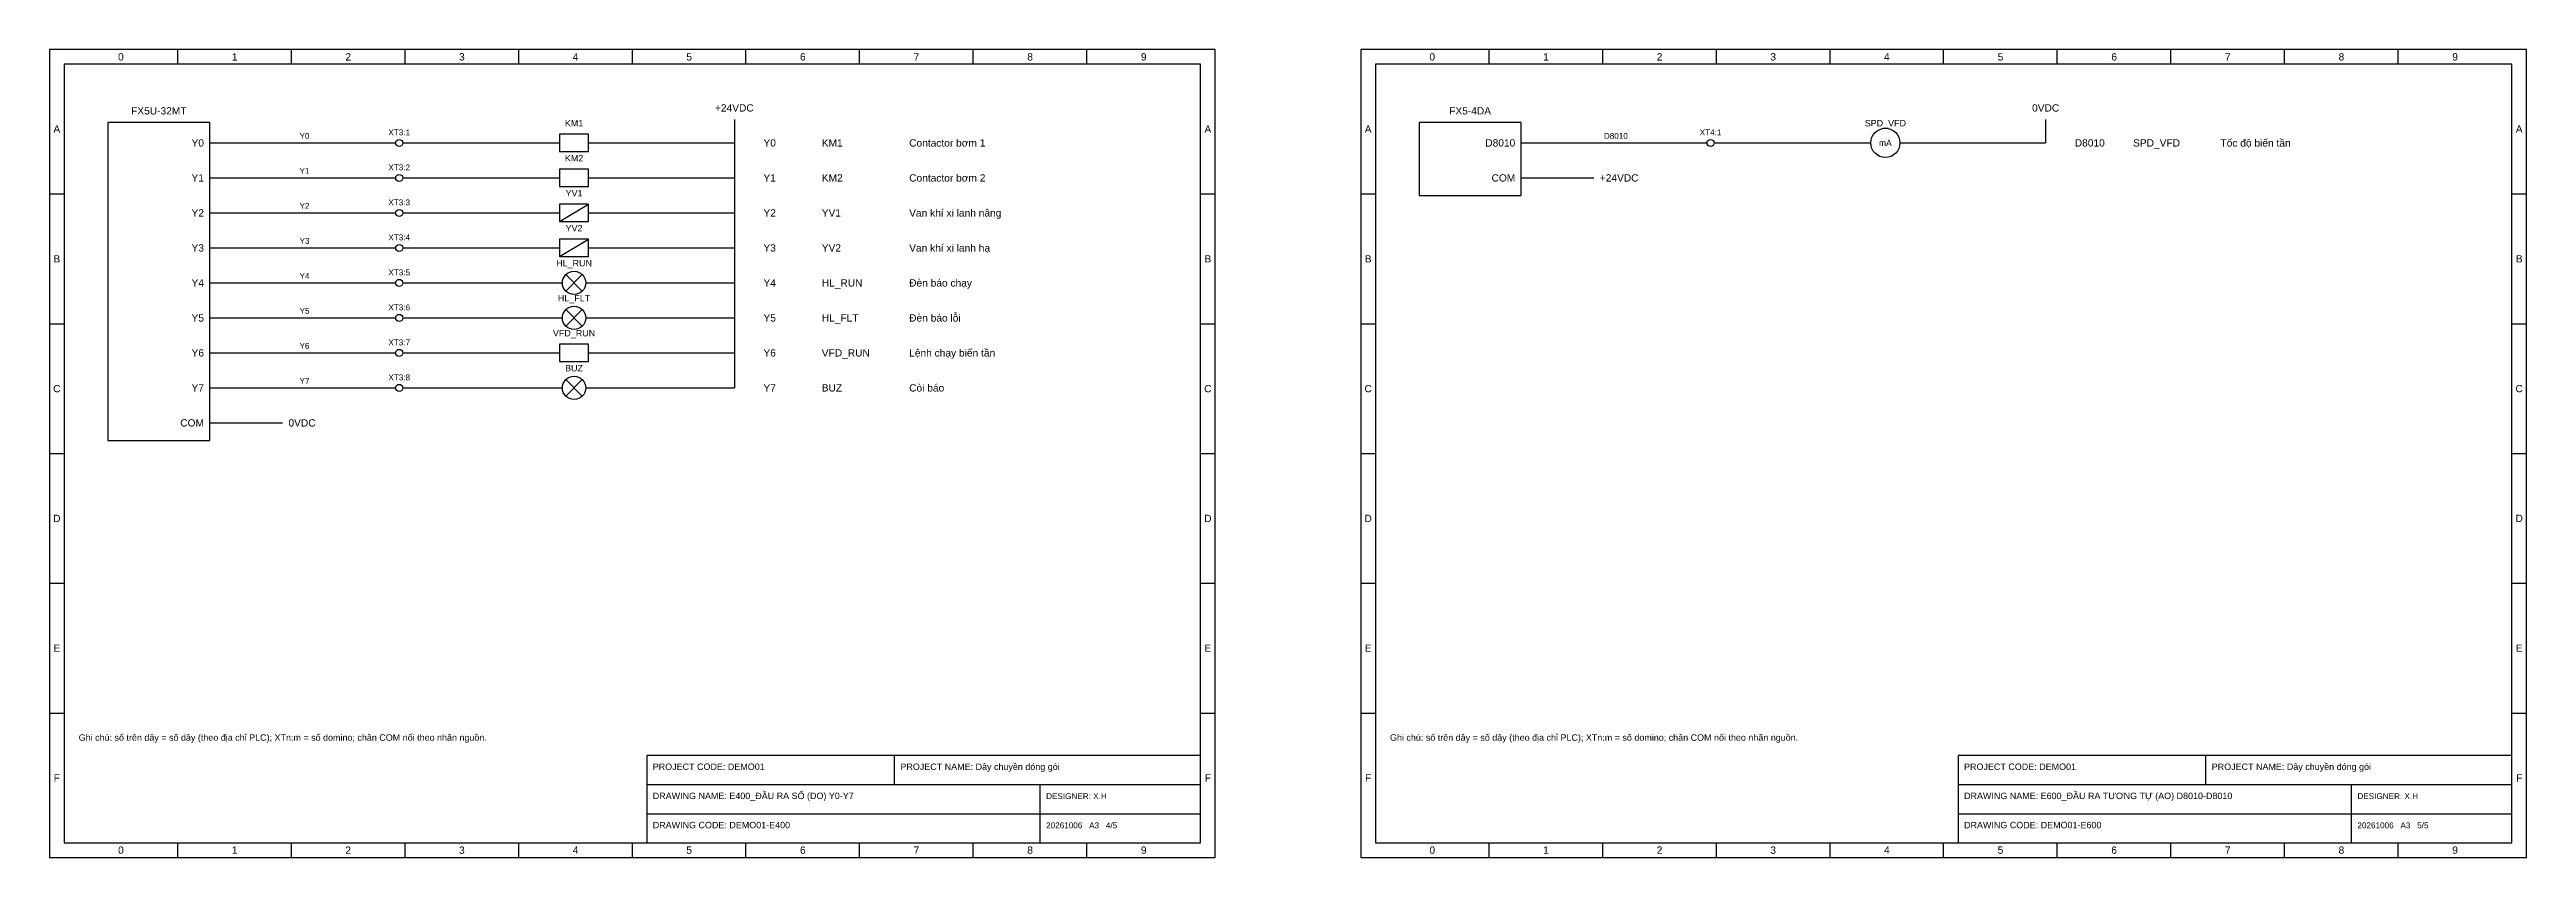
# Model space of a CAD drawing. Header units: millimetres. Extents: x 10 to 2210, y 10 to 287.
# Drawn here: x 1360 to 2210, y 10 to 287 of the extents above; entities that cross this region are included whole.
import ezdxf
from ezdxf.enums import TextEntityAlignment as Align

# ---------------------------------------------------------------- set-up
doc = ezdxf.new("R2010")
doc.units = ezdxf.units.MM
for name, color, linetype in [('FRAME', 7, 'Continuous'), ('PLC', 4, 'Continuous'), ('SYMBOL', 3, 'Continuous'), ('TERMINAL', 5, 'Continuous'), ('TEXT', 7, 'Continuous'), ('WIRE', 1, 'Continuous')]:
    doc.layers.add(name, color=color, linetype=linetype)
doc.styles.add('VN', font='arial.ttf')

# ---------------------------------------------------------------- blocks, each defined once
blk = doc.blocks.new('TERM')
blk.add_circle((0, 0), 1.2)
blk = doc.blocks.new('COIL')
for p, q in [((0, 0), (5, 0)), ((15, 0), (20, 0))]:
    blk.add_line(p, q)
blk.add_lwpolyline([(5, -3), (15, -3), (15, 3), (5, 3)], close=True)
blk = doc.blocks.new('VALVE')
for p, q in [((0, 0), (5, 0)), ((5, -3), (15, 3)), ((15, 0), (20, 0))]:
    blk.add_line(p, q)
blk.add_lwpolyline([(5, -3), (15, -3), (15, 3), (5, 3)], close=True)
blk = doc.blocks.new('LAMP')
for p, q in [((0, 0), (6, 0)), ((7.17, 2.83), (12.83, -2.83)), ((7.17, -2.83), (12.83, 2.83)), ((14, 0), (20, 0))]:
    blk.add_line(p, q)
blk.add_circle((10, 0), 4)
blk = doc.blocks.new('TX')
for p, q in [((0, 0), (5, 0)), ((15, 0), (20, 0))]:
    blk.add_line(p, q)
blk.add_circle((10, 0), 5)
blk.add_text('mA', height=2.2).set_placement((10, 0), align=Align.MIDDLE_CENTER)

msp = doc.modelspace()

# ---------------------------------------------------------------- linework, layer by layer
at = {"layer": 'FRAME'}
for p, q in [((1404, 282), (1404, 287)), ((1443, 282), (1443, 287)), ((1482, 282), (1482, 287)), ((1521, 282), (1521, 287)), ((1560, 282), (1560, 287)), ((1599, 282), (1599, 287)), ((1638, 282), (1638, 287)), ((1677, 282), (1677, 287)), ((1716, 282), (1716, 287)), ((1854, 282), (1854, 287)), ((1893, 282), (1893, 287)), ((1932, 282), (1932, 287)), ((1971, 282), (1971, 287)), ((2010, 282), (2010, 287)), ((2049, 282), (2049, 287)), ((2088, 282), (2088, 287)), ((2127, 282), (2127, 287)), ((2166, 282), (2166, 287)), ((1360, 237.5), (1365, 237.5)), ((1755, 237.5), (1760, 237.5)), ((1810, 237.5), (1815, 237.5)), ((2205, 237.5), (2210, 237.5)), ((1360, 193), (1365, 193)), ((1755, 193), (1760, 193)), ((1810, 193), (1815, 193)), ((2205, 193), (2210, 193)), ((1360, 148.5), (1365, 148.5)), ((1755, 148.5), (1760, 148.5)), ((1810, 148.5), (1815, 148.5)), ((2205, 148.5), (2210, 148.5)), ((1360, 104), (1365, 104)), ((1755, 104), (1760, 104)), ((1810, 104), (1815, 104)), ((2205, 104), (2210, 104)), ((1360, 59.5), (1365, 59.5)), ((1755, 59.5), (1760, 59.5)), ((1810, 59.5), (1815, 59.5)), ((2205, 59.5), (2210, 59.5)), ((1650, 35), (1650, 45)), ((2100, 35), (2100, 45)), ((1565, 35), (1755, 35)), ((1700, 15), (1700, 35)), ((2015, 35), (2205, 35)), ((2150, 15), (2150, 35)), ((1565, 25), (1755, 25)), ((2015, 25), (2205, 25)), ((1404, 10), (1404, 15)), ((1443, 10), (1443, 15)), ((1482, 10), (1482, 15)), ((1521, 10), (1521, 15)), ((1560, 10), (1560, 15)), ((1599, 10), (1599, 15)), ((1638, 10), (1638, 15)), ((1677, 10), (1677, 15)), ((1716, 10), (1716, 15)), ((1854, 10), (1854, 15)), ((1893, 10), (1893, 15)), ((1932, 10), (1932, 15)), ((1971, 10), (1971, 15)), ((2010, 10), (2010, 15)), ((2049, 10), (2049, 15)), ((2088, 10), (2088, 15)), ((2127, 10), (2127, 15)), ((2166, 10), (2166, 15))]:
    msp.add_line(p, q, dxfattribs=at)
for points in [[(1360, 10), (1760, 10), (1760, 287), (1360, 287)], [(1365, 15), (1755, 15), (1755, 282), (1365, 282)], [(1810, 10), (2210, 10), (2210, 287), (1810, 287)], [(1815, 15), (2205, 15), (2205, 282), (1815, 282)], [(1565, 15), (1755, 15), (1755, 45), (1565, 45)], [(2015, 15), (2205, 15), (2205, 45), (2015, 45)]]:
    msp.add_lwpolyline(points, close=True, dxfattribs=at)
at = {"layer": 'PLC'}
for points in [[(1380, 153), (1415, 153), (1415, 262), (1380, 262)], [(1830, 237), (1865, 237), (1865, 262), (1830, 262)]]:
    msp.add_lwpolyline(points, close=True, dxfattribs=at)
at = {"layer": 'WIRE'}
for p, q in [((1415, 255), (1478.8, 255)), ((1481.2, 255), (1530, 255)), ((1550, 255), (1595, 255)), ((1595, 263), (1595, 171)), ((1865, 255), (1928.8, 255)), ((1931.2, 255), (1980, 255)), ((2000, 255), (2045, 255)), ((2045, 263), (2045, 255)), ((1415, 243), (1478.8, 243)), ((1481.2, 243), (1530, 243)), ((1550, 243), (1595, 243)), ((1865, 243), (1890, 243)), ((1415, 231), (1478.8, 231)), ((1481.2, 231), (1530, 231)), ((1550, 231), (1595, 231)), ((1415, 219), (1478.8, 219)), ((1481.2, 219), (1530, 219)), ((1550, 219), (1595, 219)), ((1415, 207), (1478.8, 207)), ((1481.2, 207), (1530, 207)), ((1550, 207), (1595, 207)), ((1415, 195), (1478.8, 195)), ((1481.2, 195), (1530, 195)), ((1550, 195), (1595, 195)), ((1415, 183), (1478.8, 183)), ((1481.2, 183), (1530, 183)), ((1550, 183), (1595, 183)), ((1415, 171), (1478.8, 171)), ((1481.2, 171), (1530, 171)), ((1550, 171), (1595, 171)), ((1415, 159), (1440, 159))]:
    msp.add_line(p, q, dxfattribs=at)

# ---------------------------------------------------------------- block references
at = {"layer": 'SYMBOL'}
for name, p in [('COIL', (1530, 255)), ('TX', (1980, 255)), ('COIL', (1530, 243)), ('VALVE', (1530, 231)), ('VALVE', (1530, 219)), ('LAMP', (1530, 207)), ('LAMP', (1530, 195)), ('COIL', (1530, 183)), ('LAMP', (1530, 171))]:
    msp.add_blockref(name, p, dxfattribs=at)
at = {"layer": 'TERMINAL'}
for p in [(1480, 255), (1930, 255), (1480, 243), (1480, 231), (1480, 219), (1480, 207), (1480, 195), (1480, 183), (1480, 171)]:
    msp.add_blockref('TERM', p, dxfattribs=at)

# ---------------------------------------------------------------- texts
at = {"layer": 'FRAME', "style": 'VN'}
for s, p in [('0', (1384.5, 284.5)), ('1', (1423.5, 284.5)), ('2', (1462.5, 284.5)), ('3', (1501.5, 284.5)), ('4', (1540.5, 284.5)), ('5', (1579.5, 284.5)), ('6', (1618.5, 284.5)), ('7', (1657.5, 284.5)), ('8', (1696.5, 284.5)), ('9', (1735.5, 284.5)), ('0', (1834.5, 284.5)), ('1', (1873.5, 284.5)), ('2', (1912.5, 284.5)), ('3', (1951.5, 284.5)), ('4', (1990.5, 284.5)), ('5', (2029.5, 284.5)), ('6', (2068.5, 284.5)), ('7', (2107.5, 284.5)), ('8', (2146.5, 284.5)), ('9', (2185.5, 284.5)), ('A', (1362.5, 259.75)), ('A', (1757.5, 259.75)), ('A', (1812.5, 259.75)), ('A', (2207.5, 259.75)), ('B', (1362.5, 215.25)), ('B', (1757.5, 215.25)), ('B', (1812.5, 215.25)), ('B', (2207.5, 215.25)), ('C', (1362.5, 170.75)), ('C', (1757.5, 170.75)), ('C', (1812.5, 170.75)), ('C', (2207.5, 170.75)), ('D', (1362.5, 126.25)), ('D', (1757.5, 126.25)), ('D', (1812.5, 126.25)), ('D', (2207.5, 126.25)), ('E', (1362.5, 81.75)), ('E', (1757.5, 81.75)), ('E', (1812.5, 81.75)), ('E', (2207.5, 81.75)), ('F', (1362.5, 37.25)), ('F', (1757.5, 37.25)), ('F', (1812.5, 37.25)), ('F', (2207.5, 37.25)), ('0', (1384.5, 12.5)), ('1', (1423.5, 12.5)), ('2', (1462.5, 12.5)), ('3', (1501.5, 12.5)), ('4', (1540.5, 12.5)), ('5', (1579.5, 12.5)), ('6', (1618.5, 12.5)), ('7', (1657.5, 12.5)), ('8', (1696.5, 12.5)), ('9', (1735.5, 12.5)), ('0', (1834.5, 12.5)), ('1', (1873.5, 12.5)), ('2', (1912.5, 12.5)), ('3', (1951.5, 12.5)), ('4', (1990.5, 12.5)), ('5', (2029.5, 12.5)), ('6', (2068.5, 12.5)), ('7', (2107.5, 12.5)), ('8', (2146.5, 12.5)), ('9', (2185.5, 12.5))]:
    msp.add_text(s, height=2.5, dxfattribs=at).set_placement(p, align=Align.MIDDLE_CENTER)
at = {"layer": 'PLC', "style": 'VN'}
for s, p in [('Y0', (1413, 255)), ('D8010', (1863, 255)), ('Y1', (1413, 243)), ('COM', (1863, 243)), ('Y2', (1413, 231)), ('Y3', (1413, 219)), ('Y4', (1413, 207)), ('Y5', (1413, 195)), ('Y6', (1413, 183)), ('Y7', (1413, 171)), ('COM', (1413, 159))]:
    msp.add_text(s, height=2.5, dxfattribs=at).set_placement(p, align=Align.MIDDLE_RIGHT)
at = {"layer": 'TEXT', "style": 'VN'}
for s, height, p in [('FX5U-32MT', 2.5, (1397.5, 264)), ('+24VDC', 2.5, (1595, 265)), ('FX5-4DA', 2.5, (1847.5, 264)), ('0VDC', 2.5, (2045, 265)), ('Y0', 2, (1447.5, 255.8)), ('XT3:1', 2, (1480, 257)), ('KM1', 2.2, (1540, 260)), ('D8010', 2, (1897.5, 255.8)), ('XT4:1', 2, (1930, 257)), ('SPD_VFD', 2.2, (1990, 260)), ('XT3:2', 2, (1480, 245)), ('KM2', 2.2, (1540, 248)), ('Y1', 2, (1447.5, 243.8)), ('YV1', 2.2, (1540, 236)), ('Y2', 2, (1447.5, 231.8)), ('XT3:3', 2, (1480, 233)), ('Y3', 2, (1447.5, 219.8)), ('XT3:4', 2, (1480, 221)), ('YV2', 2.2, (1540, 224)), ('HL_RUN', 2.2, (1540, 212)), ('Y4', 2, (1447.5, 207.8)), ('XT3:5', 2, (1480, 209)), ('Y5', 2, (1447.5, 195.8)), ('XT3:6', 2, (1480, 197)), ('HL_FLT', 2.2, (1540, 200)), ('XT3:7', 2, (1480, 185)), ('VFD_RUN', 2.2, (1540, 188)), ('Y6', 2, (1447.5, 183.8)), ('BUZ', 2.2, (1540, 176)), ('Y7', 2, (1447.5, 171.8)), ('XT3:8', 2, (1480, 173))]:
    msp.add_text(s, height=height, dxfattribs=at).set_placement(p, align=Align.BOTTOM_CENTER)
for s, p in [('Y0', (1605, 255)), ('KM1', (1625, 255)), ('Contactor bơm 1', (1655, 255)), ('D8010', (2055, 255)), ('SPD_VFD', (2075, 255)), ('Tốc độ biến tần', (2105, 255)), ('Y1', (1605, 243)), ('KM2', (1625, 243)), ('Contactor bơm 2', (1655, 243)), ('+24VDC', (1892, 243)), ('Y2', (1605, 231)), ('YV1', (1625, 231)), ('Van khí xi lanh nâng', (1655, 231)), ('Y3', (1605, 219)), ('YV2', (1625, 219)), ('Van khí xi lanh hạ', (1655, 219)), ('Y4', (1605, 207)), ('HL_RUN', (1625, 207)), ('Đèn báo chạy', (1655, 207)), ('Y5', (1605, 195)), ('HL_FLT', (1625, 195)), ('Đèn báo lỗi', (1655, 195)), ('Y6', (1605, 183)), ('VFD_RUN', (1625, 183)), ('Lệnh chạy biến tần', (1655, 183)), ('Y7', (1605, 171)), ('BUZ', (1625, 171)), ('Còi báo', (1655, 171)), ('0VDC', (1442, 159))]:
    msp.add_text(s, height=2.5, dxfattribs=at).set_placement(p, align=Align.MIDDLE_LEFT)
for s, height, p in [('Ghi chú: số trên dây = số dây (theo địa chỉ PLC); XTn:m = số domino; chân COM nối theo nhãn nguồn.', 2.2, (1370, 50)), ('Ghi chú: số trên dây = số dây (theo địa chỉ PLC); XTn:m = số domino; chân COM nối theo nhãn nguồn.', 2.2, (1820, 50)), ('PROJECT CODE: DEMO01', 2.2, (1567, 40)), ('PROJECT NAME: Dây chuyền đóng gói', 2.2, (1652, 40)), ('PROJECT CODE: DEMO01', 2.2, (2017, 40)), ('PROJECT NAME: Dây chuyền đóng gói', 2.2, (2102, 40)), ('DRAWING NAME: E400_ĐẦU RA SỐ (DO) Y0-Y7', 2.2, (1567, 30)), ('DESIGNER: X.H', 2, (1702, 30)), ('DRAWING NAME: E600_ĐẦU RA TƯƠNG TỰ (AO) D8010-D8010', 2.2, (2017, 30)), ('DESIGNER: X.H', 2, (2152, 30)), ('DRAWING CODE: DEMO01-E400', 2.2, (1567, 20)), ('20261006   A3   4/5', 2, (1702, 20)), ('DRAWING CODE: DEMO01-E600', 2.2, (2017, 20)), ('20261006   A3   5/5', 2, (2152, 20))]:
    msp.add_text(s, height=height, dxfattribs=at).set_placement(p)

doc.saveas('drawing.dxf')
